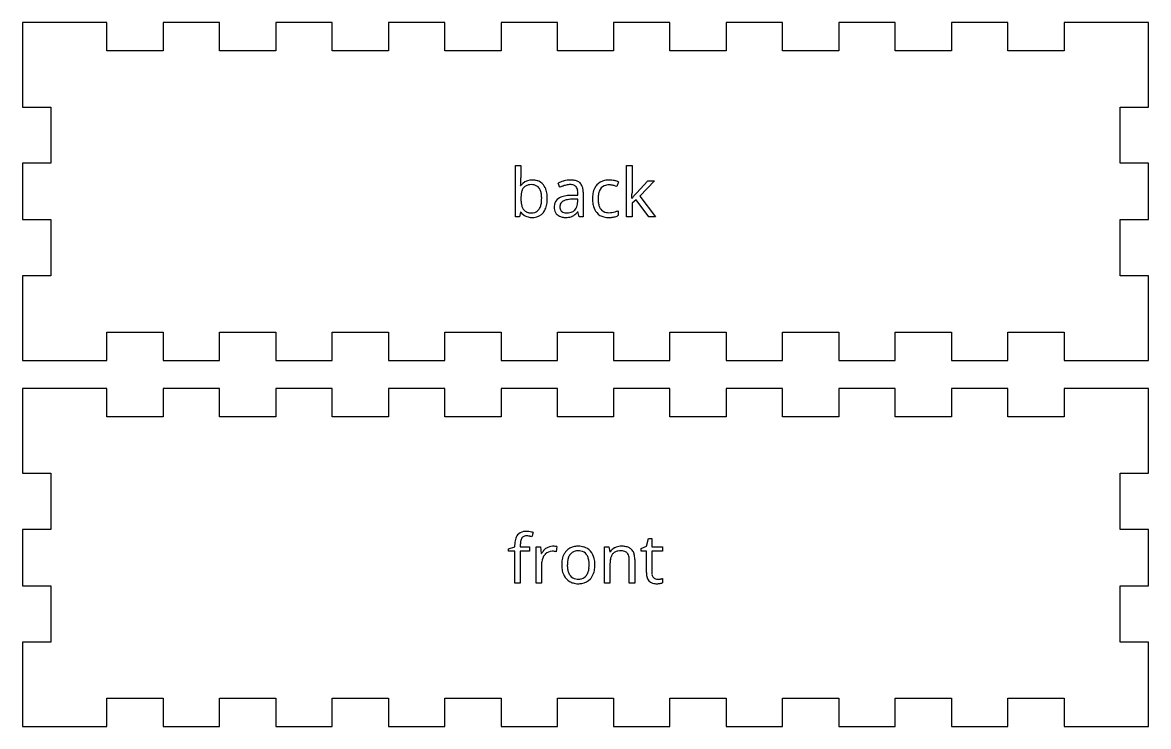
# Model space of a CAD drawing. Header units: millimetres. Extents: x 0 to 346, y 3 to 206.
# Drawn here: x 0 to 120, y 3 to 78 of the extents above; entities that cross this region are included whole.
import ezdxf

# ---------------------------------------------------------------- set-up
doc = ezdxf.new("R2010")
doc.units = ezdxf.units.MM

msp = doc.modelspace()

# ---------------------------------------------------------------- linework, layer by layer
at = {"layer": 'back_labelLayer'}
for p, q in [((52.54, 57.3), (52.54, 62.77)), ((52.54, 62.77), (53.12, 62.77)), ((53.12, 62.77), (53.12, 61.44)), ((64.38, 57.3), (64.38, 62.77)), ((64.38, 62.77), (64.96, 62.77)), ((64.96, 62.77), (64.96, 59.87)), ((53.09, 60.64), (53.12, 60.64)), ((57.27, 60.44), (57.09, 60.89)), ((63.52, 61.02), (63.34, 60.53)), ((65.42, 59.83), (66.66, 61.15)), ((67.35, 61.15), (65.79, 59.51)), ((66.66, 61.15), (67.35, 61.15)), ((58.53, 59.59), (59.18, 59.61)), ((59.17, 59.19), (58.58, 59.17)), ((59.17, 58.85), (59.17, 59.19)), ((59.18, 59.61), (59.18, 59.85)), ((59.75, 59.93), (59.75, 57.3)), ((64.93, 59.27), (64.96, 59.27)), ((65.4, 59.12), (64.96, 58.74)), ((66.76, 57.3), (65.4, 59.12)), ((65.79, 59.51), (67.46, 57.3)), ((53.08, 57.8), (52.95, 57.3)), ((53.12, 57.8), (53.08, 57.8)), ((59.2, 57.85), (59.17, 57.85)), ((59.32, 57.3), (59.2, 57.85)), ((63.47, 57.95), (63.47, 57.43)), ((64.96, 58.74), (64.96, 57.3)), ((52.95, 57.3), (52.54, 57.3)), ((59.75, 57.3), (59.32, 57.3)), ((64.96, 57.3), (64.38, 57.3)), ((67.46, 57.3), (66.76, 57.3))]:
    msp.add_line(p, q, dxfattribs=at)
for centre, radius, start, end in [((40.95, 61.43), 12.17, 358.1123, 0.0485), ((54.21, 59.88), 1.33, 95.1835, 145.1109), ((54.32, 59.22), 1.99, 89.8743, 96.8146), ((54.35, 59.43), 1.78, 74.2393, 90.5624), ((58.4, 58.51), 2.7, 90.0714, 104.6521), ((58.41, 58.75), 2.46, 81.568, 90.3249), ((62.51, 58.93), 2.29, 89.5892, 102.1788), ((62.53, 58.59), 2.63, 77.7702, 89.9475), ((44.34, 61.32), 8.78, 355.7239, 358.1259), ((45.83, 61.21), 7.28, 355.4718, 355.6532), ((54.96, 59.51), 1.83, 160.8926, 171.2334), ((54.18, 59.79), 0.999, 143.3382, 161.256), ((54, 59.91), 0.776, 120.1403, 142.4249), ((54.11, 59.7), 1.01, 100.4469, 119.6701), ((54.23, 59.09), 1.64, 89.5731, 100.7324), ((54.25, 59.38), 1.35, 78.6782, 90.375), ((54.37, 59.86), 0.851, 35.5408, 79.8011), ((54.46, 59.87), 1.34, 38.5631, 74.067), ((54.27, 59.8), 0.968, 32.7035, 35.524), ((54.01, 59.65), 1.27, 15.778, 32.0151), ((54.16, 59.63), 1.72, 16.4709, 38.4075), ((53.29, 59.36), 2.64, 5.1339, 16.7973), ((58.37, 58.52), 2.69, 106.3569, 118.335), ((58.98, 56.93), 3.91, 112.2122, 115.9641), ((58.6, 57.89), 2.87, 103.6227, 112.432), ((58.48, 58.16), 3.06, 104.5162, 106.549), ((58.38, 58.83), 1.9, 90.4485, 103.7666), ((58.37, 59.29), 1.44, 83.6507, 90.1754), ((58.43, 59.78), 0.954, 70.5717, 83.9928), ((58.55, 60.12), 0.592, 42.7295, 71.0381), ((58.55, 59.68), 1.53, 68.2273, 81.7495), ((58.5, 60.09), 0.651, 20.4094, 41.4479), ((58.14, 59.95), 1.04, 7.8273, 20.6041), ((58.75, 60.17), 0.993, 47.8683, 68.2934), ((57.5, 59.86), 1.68, 359.6933, 8.0036), ((58.78, 60.24), 0.924, 19.2331, 46.6741), ((58.25, 60.04), 1.5, 6.3379, 19.6815), ((57.45, 59.94), 2.3, 359.8026, 6.6584), ((62.84, 59.43), 2.08, 153.0875, 170.1051), ((62.41, 59.63), 1.61, 138.655, 152.6853), ((62.33, 59.69), 1.51, 101.4913, 138.3134), ((63.31, 59.36), 1.96, 160.1418, 175.1368), ((62.4, 59.72), 0.979, 114.4266, 161.6633), ((62.49, 59.41), 1.29, 88.7194, 112.5668), ((62.52, 59.41), 1.29, 87.6751, 89.9748), ((62.5, 59.03), 1.67, 81.691, 87.5078), ((62.39, 58.3), 2.41, 77.2998, 81.7345), ((62.25, 57.63), 3.1, 74.7801, 77.4497), ((62.38, 58.11), 2.6, 68.3294, 74.8831), ((62.48, 58.31), 2.91, 74.6796, 77.9578), ((62.75, 59.29), 1.9, 70.0945, 74.7386), ((63, 59.99), 1.15, 63.5033, 70.1862), ((63.14, 60.27), 0.847, 62.9237, 63.1908), ((56.26, 59.3), 3.14, 171.0668, 177.8457), ((57.62, 59.23), 4.5, 177.6176, 180.0426), ((56.98, 59.22), 3.86, 179.7763, 185.7076), ((55.46, 59.06), 2.33, 185.5925, 194.205), ((53.18, 59.4), 2.14, 6.1649, 16.0396), ((53.16, 59.08), 2.16, 343.4171, 353.6369), ((51.88, 59.25), 3.45, 359.7681, 6.3095), ((51.98, 59.22), 3.34, 353.4935, 0.2205), ((52.51, 59.21), 3.42, 350.6563, 0.338), ((52.18, 59.24), 3.75, 359.8779, 5.4093), ((57.67, 58.41), 1.01, 115.4905, 182.3568), ((58.17, 57.48), 2.07, 101.3568, 117.0799), ((57.9, 58.42), 0.623, 120.9734, 172.418), ((58.05, 58.19), 0.896, 113.5886, 121.6806), ((58.27, 57.67), 1.46, 102.7996, 113.2433), ((58.58, 55.58), 4.01, 92.4696, 101.7065), ((58.53, 56.56), 2.6, 96.3546, 102.9953), ((58.72, 54.89), 4.29, 91.8565, 96.4478), ((58.7, 53.89), 5.7, 91.7164, 92.9096), ((57.68, 58.83), 1.48, 346.9177, 0.2825), ((57.28, 58.85), 1.89, 359.8193, 359.9982), ((63.96, 59.22), 3.22, 169.8979, 180.3689), ((64.27, 59.2), 3.53, 179.9388, 183.9816), ((63.32, 59.11), 2.57, 183.5914, 196.354), ((64.57, 59.22), 3.22, 174.531, 180.1549), ((64.17, 59.19), 2.83, 179.7041, 188.0744), ((45.99, 60.6), 18.99, 356.0329, 356.6443), ((40.51, 60.97), 24.48, 356.0201, 356.0543), ((53.51, 60.16), 11.45, 356.6326, 357.4909), ((58.04, 59.96), 6.92, 357.5041, 358.3307), ((61.07, 59.88), 3.89, 358.2738, 359.8929), ((67.78, 57.28), 3.45, 142.3232, 144.7076), ((69.62, 55.86), 5.78, 140.433, 142.3367), ((72.01, 53.88), 8.88, 139.28, 140.4703), ((74.79, 51.5), 12.54, 138.3417, 139.2878), ((54.17, 58.55), 1.29, 215.585, 245.8361), ((54.48, 58.81), 1.32, 193.9431, 208.0218), ((54.09, 58.6), 0.88, 208.5537, 217.5604), ((54.06, 58.59), 0.847, 218.169, 253.8047), ((54.21, 59.08), 1.36, 253.1383, 266.8483), ((54.26, 59.59), 1.88, 266.3776, 270.0511), ((54.27, 58.88), 1.16, 269.3869, 285.8631), ((54.43, 58.62), 1.38, 274.064, 321.4081), ((54.36, 58.57), 0.839, 286.0163, 326.8497), ((53.94, 58.85), 1.34, 326.7105, 343.6662), ((54.22, 58.78), 1.64, 321.3161, 335.5436), ((53.7, 59.01), 2.21, 335.8306, 350.8255), ((58.13, 58.35), 1.47, 179.5457, 192.695), ((57.63, 58.23), 0.959, 192.0828, 227.4521), ((58.19, 58.36), 0.922, 171.2122, 180.2059), ((58.11, 58.35), 0.834, 179.5265, 192.7788), ((57.82, 58.28), 0.544, 192.3264, 222.058), ((57.8, 58.27), 0.52, 222.5808, 229.2545), ((57.87, 58.36), 0.635, 229.7837, 254.2725), ((57.97, 58.68), 0.964, 253.9397, 266.4534), ((58, 59.02), 1.31, 266.0782, 270.059), ((58.01, 59.32), 1.61, 269.5792, 282.0413), ((58.13, 58.8), 1.07, 281.7121, 306.4594), ((58.18, 58.71), 0.974, 306.9882, 313.8558), ((57.87, 58.74), 1.57, 304.8485, 314.8531), ((58.17, 58.71), 0.977, 314.1892, 347.427), ((57.28, 59.35), 2.42, 314.7445, 321.7072), ((62.47, 58.86), 1.69, 196.0167, 221.1349), ((62.3, 58.73), 1.48, 221.7976, 256.802), ((63.15, 59.05), 1.8, 187.9315, 200.3885), ((62.6, 58.84), 1.21, 200.4183, 216.6393), ((62.37, 58.68), 0.927, 216.9695, 261.3103), ((62.47, 59.15), 1.41, 260.136, 270.2692), ((62.47, 60.18), 2.44, 270.2658, 286.2891), ((62.32, 60.74), 3.02, 286.0461, 292.3654), ((54.27, 58.78), 1.54, 245.9801, 255.5456), ((54.32, 59), 1.77, 255.7755, 270.3186), ((54.33, 59.21), 1.98, 269.9226, 275.5482), ((57.66, 58.27), 1, 227.769, 237.805), ((57.75, 58.43), 1.18, 238.3273, 258.9184), ((57.87, 59.02), 1.79, 258.6719, 270.4048), ((57.89, 59.86), 2.63, 269.9538, 273.1492), ((57.93, 59.22), 1.98, 272.9335, 281.4139), ((58.06, 58.59), 1.35, 281.298, 293.7314), ((58.15, 58.34), 1.08, 294.3933, 304.7371), ((62.47, 59.41), 2.18, 256.4244, 270.489), ((62.49, 60.43), 3.2, 269.9655, 272.8642), ((62.54, 59.68), 2.45, 272.5981, 282.1878), ((62.71, 58.91), 1.66, 282.0344, 296.9455)]:
    msp.add_arc(centre, radius, start, end, dxfattribs=at)
at = {"layer": 'back_outsideCutPath'}
for p, q in [((0, 78), (0, 69)), ((3, 78), (0, 78)), ((9, 78), (3, 78)), ((9, 75), (9, 78)), ((21, 78), (15, 78)), ((15, 78), (15, 75)), ((21, 75), (21, 78)), ((33, 78), (27, 78)), ((27, 78), (27, 75)), ((33, 75), (33, 78)), ((45, 78), (39, 78)), ((39, 78), (39, 75)), ((45, 75), (45, 78)), ((57, 78), (51, 78)), ((51, 78), (51, 75)), ((57, 75), (57, 78)), ((69, 78), (63, 78)), ((63, 78), (63, 75)), ((69, 75), (69, 78)), ((81, 78), (75, 78)), ((75, 78), (75, 75)), ((81, 75), (81, 78)), ((93, 78), (87, 78)), ((87, 78), (87, 75)), ((93, 75), (93, 78)), ((105, 78), (99, 78)), ((99, 78), (99, 75)), ((105, 75), (105, 78)), ((120, 78), (111, 78)), ((111, 78), (111, 75)), ((120, 75), (120, 78)), ((15, 75), (9, 75)), ((27, 75), (21, 75)), ((39, 75), (33, 75)), ((51, 75), (45, 75)), ((63, 75), (57, 75)), ((75, 75), (69, 75)), ((87, 75), (81, 75)), ((99, 75), (93, 75)), ((111, 75), (105, 75)), ((120, 69), (120, 75)), ((0, 69), (3, 69)), ((3, 69), (3, 63)), ((117, 63), (117, 69)), ((117, 69), (120, 69)), ((3, 63), (0, 63)), ((0, 63), (0, 57)), ((120, 63), (117, 63)), ((120, 57), (120, 63)), ((0, 57), (3, 57)), ((3, 57), (3, 51)), ((117, 51), (117, 57)), ((117, 57), (120, 57)), ((3, 51), (0, 51)), ((0, 51), (0, 45)), ((120, 51), (117, 51)), ((120, 42), (120, 51)), ((0, 45), (0, 42)), ((9, 42), (9, 45)), ((9, 45), (15, 45)), ((15, 45), (15, 42)), ((21, 42), (21, 45)), ((21, 45), (27, 45)), ((27, 45), (27, 42)), ((33, 42), (33, 45)), ((33, 45), (39, 45)), ((39, 45), (39, 42)), ((45, 42), (45, 45)), ((45, 45), (51, 45)), ((51, 45), (51, 42)), ((57, 42), (57, 45)), ((57, 45), (63, 45)), ((63, 45), (63, 42)), ((69, 42), (69, 45)), ((69, 45), (75, 45)), ((75, 45), (75, 42)), ((81, 42), (81, 45)), ((81, 45), (87, 45)), ((87, 45), (87, 42)), ((93, 42), (93, 45)), ((93, 45), (99, 45)), ((99, 45), (99, 42)), ((105, 42), (105, 45)), ((105, 45), (111, 45)), ((111, 45), (111, 42)), ((0, 42), (9, 42)), ((15, 42), (21, 42)), ((27, 42), (33, 42)), ((39, 42), (45, 42)), ((51, 42), (57, 42)), ((63, 42), (69, 42)), ((75, 42), (81, 42)), ((87, 42), (93, 42)), ((99, 42), (105, 42)), ((111, 42), (117, 42)), ((117, 42), (120, 42))]:
    msp.add_line(p, q, dxfattribs=at)
at = {"layer": 'front_labelLayer'}
for p, q in [((54.43, 23.67), (54.28, 23.2)), ((66.49, 22.2), (66.73, 23.03)), ((66.73, 23.03), (67.07, 23.03)), ((67.07, 23.03), (67.07, 22.13)), ((51.78, 21.94), (52.47, 22.15)), ((51.78, 21.68), (51.78, 21.94)), ((52.47, 21.68), (51.78, 21.68)), ((52.47, 22.15), (52.47, 22.37)), ((52.47, 18.28), (52.47, 21.68)), ((53.05, 22.38), (53.05, 22.13)), ((53.05, 22.13), (54.04, 22.13)), ((54.04, 21.68), (53.05, 21.68)), ((53.05, 21.68), (53.05, 18.28)), ((54.04, 22.13), (54.04, 21.68)), ((54.74, 18.28), (54.74, 22.13)), ((54.74, 22.13), (55.22, 22.13)), ((55.22, 22.13), (55.29, 21.42)), ((56.96, 22.16), (56.88, 21.62)), ((62.03, 18.28), (62.03, 22.13)), ((62.03, 22.13), (62.5, 22.13)), ((62.5, 22.13), (62.6, 21.61)), ((62.6, 21.61), (62.62, 21.61)), ((65.94, 21.96), (66.49, 22.2)), ((65.94, 21.68), (65.94, 21.96)), ((66.49, 21.68), (65.94, 21.68)), ((66.49, 19.39), (66.49, 21.68)), ((67.07, 22.13), (68.19, 22.13)), ((68.19, 21.68), (67.07, 21.68)), ((67.07, 21.68), (67.07, 19.41)), ((68.19, 22.13), (68.19, 21.68)), ((55.29, 21.42), (55.32, 21.42)), ((64.66, 18.28), (64.66, 20.77)), ((65.25, 20.79), (65.25, 18.28)), ((55.32, 20.35), (55.32, 18.28)), ((62.61, 20.3), (62.61, 18.28)), ((53.05, 18.28), (52.47, 18.28)), ((55.32, 18.28), (54.74, 18.28)), ((62.61, 18.28), (62.03, 18.28)), ((65.25, 18.28), (64.66, 18.28)), ((68.22, 18.76), (68.22, 18.32))]:
    msp.add_line(p, q, dxfattribs=at)
for centre, radius, start, end in [((54.84, 22.4), 2.37, 167.5776, 180.6587), ((53.72, 22.66), 1.22, 141.7434, 168.2322), ((53.54, 22.75), 1.02, 98.2552, 139.6203), ((54.26, 22.54), 1.19, 161.8438, 171.7846), ((53.77, 22.7), 0.675, 145.0689, 162.1801), ((53.62, 22.79), 0.505, 102.7677, 144.338), ((53.7, 22.02), 1.77, 89.6697, 99.9314), ((53.69, 22.52), 0.787, 89.4859, 103.4197), ((53.7, 22.05), 1.26, 83.0762, 89.7927), ((53.7, 21.91), 1.88, 81.5641, 89.7018), ((53.62, 21.44), 1.88, 76.5184, 83.0217), ((53.57, 20.99), 2.81, 75.974, 81.6564), ((53.4, 20.5), 2.83, 71.9613, 76.5919), ((53.34, 20.05), 3.78, 73.2963, 76.0947), ((55.81, 22.38), 2.76, 178.1972, 180.0233), ((55.06, 22.42), 2, 171.6528, 178.4384), ((57.03, 20.45), 1.97, 139.4139, 150.6033), ((56.68, 20.76), 1.51, 124.2321, 139.4161), ((56.45, 20.66), 1.01, 89.6335, 137.0881), ((56.49, 21.04), 1.16, 89.6797, 124.4405), ((56.45, 20.3), 1.37, 87.3434, 89.9662), ((56.5, 19.52), 2.68, 84.9924, 90.1281), ((56.43, 19.88), 1.79, 81.5884, 87.1916), ((56.32, 19.11), 2.57, 77.4453, 81.636), ((56.57, 20.25), 1.96, 78.4892, 85.0266), ((59.14, 20.6), 1.61, 138.176, 150.2287), ((59.08, 20.65), 1.54, 99.1759, 137.9833), ((59.1, 20.76), 0.929, 103.4685, 142.3119), ((59.23, 19.94), 2.27, 89.7326, 100.076), ((59.21, 20.32), 1.39, 89.4806, 103.8805), ((59.23, 20.24), 1.47, 79.3454, 90.3175), ((59.26, 20.24), 1.96, 73.5222, 90.5692), ((59.35, 20.74), 0.96, 37.9578, 80.4006), ((59.38, 20.66), 1.53, 41.1446, 73.2134), ((59.16, 20.47), 1.82, 13.5014, 41.0703), ((63.62, 20.97), 1.18, 116.9443, 147.6526), ((63.75, 20.77), 1.42, 115.8075, 117.6067), ((63.64, 20.6), 1.1, 100.1176, 118.1603), ((63.81, 20.62), 1.58, 94.3227, 115.5454), ((63.77, 19.94), 1.77, 89.5933, 100.3718), ((63.85, 20.29), 1.91, 89.958, 94.7109), ((63.78, 20.16), 1.55, 84.0199, 90.151), ((63.86, 19.9), 2.3, 80.5585, 90.3538), ((63.84, 20.66), 1.05, 71.0829, 84.3691), ((63.97, 21.02), 0.658, 43.3791, 71.5386), ((64.01, 20.73), 1.46, 65.1094, 80.7638), ((64.17, 21.11), 1.05, 46.5585, 64.8782), ((64.19, 21.15), 1.01, 19.3849, 45.5997), ((57.09, 20.35), 1.77, 173.6908, 180.0883), ((56.66, 20.42), 1.33, 138.9576, 174.5422), ((56.7, 20.38), 1.38, 135.6209, 138.8377), ((60.49, 20.23), 3.03, 169.2443, 180.3881), ((59.46, 20.43), 1.98, 150.7111, 169.4695), ((61.15, 20.22), 3.08, 173.0086, 180.2464), ((60.04, 20.37), 1.96, 162.0653, 173.1675), ((59.32, 20.6), 1.21, 142.9026, 162.375), ((59.15, 20.6), 1.2, 20.0257, 37.435), ((58.55, 20.38), 1.83, 7.744, 20.0691), ((57.49, 20.23), 2.91, 359.7076, 7.8973), ((58.31, 20.25), 2.69, 1.1277, 13.88), ((65.37, 20.35), 2.76, 171.1766, 178.3217), ((66.35, 20.3), 3.74, 178.0811, 180.0237), ((64.29, 20.52), 1.66, 159.9535, 171.3801), ((63.62, 20.77), 0.954, 140.1519, 160.3147), ((63.51, 20.84), 0.823, 118.544, 139.1927), ((63.94, 21.01), 0.694, 22.7024, 42.342), ((63.63, 20.88), 1.03, 8.4932, 22.658), ((63.01, 20.78), 1.65, 359.6714, 8.6877), ((63.6, 20.93), 1.64, 6.9633, 19.8364), ((62.7, 20.8), 2.55, 359.7631, 7.2116), ((60.38, 20.2), 2.92, 179.7745, 189.0933), ((59.63, 20.07), 2.16, 188.9102, 205.3171), ((61.02, 20.2), 2.96, 179.7059, 187.9161), ((59.94, 20.04), 1.86, 187.7639, 200.0977), ((59.34, 19.82), 1.22, 200.0846, 216.9131), ((59.1, 19.84), 1.25, 323.0089, 342.6391), ((58.38, 20.07), 2.01, 342.3616, 353.7537), ((57.32, 20.2), 3.07, 353.5363, 0.2014), ((59, 19.99), 1.98, 330.2507, 349.4117), ((57.99, 20.19), 3.01, 349.1762, 0.3863), ((57.58, 20.21), 3.42, 359.9918, 1.542), ((68.32, 19.37), 1.83, 179.3551, 192.8477), ((68.25, 19.41), 1.18, 179.6416, 189.7506), ((67.83, 19.33), 0.754, 189.5479, 205.7874), ((59.41, 19.98), 1.92, 205.6559, 208.4461), ((59.12, 19.8), 1.58, 207.7947, 238.6758), ((59.14, 19.84), 1.62, 238.8115, 253.2429), ((59.12, 19.67), 0.957, 217.301, 261.7099), ((59.2, 20.08), 1.87, 253.5437, 270.4182), ((59.23, 20.15), 1.45, 260.5034, 270.2477), ((59.23, 20.48), 2.27, 269.7503, 279.8033), ((59.24, 20.05), 1.36, 269.4482, 284.7255), ((59.35, 19.66), 0.943, 284.5662, 322.6334), ((59.37, 19.78), 1.56, 278.8959, 317.9979), ((59.32, 19.83), 1.63, 318.144, 329.7566), ((67.4, 19.12), 0.882, 190.3818, 253.8773), ((67.66, 19.25), 0.566, 206.1295, 221.4084), ((67.58, 19.73), 1.52, 253.7848, 270.8853), ((67.64, 19.24), 0.542, 221.5949, 262.3505), ((67.69, 19.47), 0.78, 261.3267, 270.1913), ((67.61, 19.71), 1.5, 270.0037, 270.7601), ((67.6, 20.03), 1.82, 270.8934, 275.5483), ((67.69, 20.61), 1.92, 269.8803, 278.3028), ((67.53, 20.74), 2.53, 275.526, 279.2939), ((67.59, 20.39), 2.18, 279.1861, 280.1145), ((67.71, 20.45), 1.76, 278.4146, 279.0093), ((67.69, 19.86), 1.64, 280.0071, 283.3736), ((67.5, 21.83), 3.16, 278.959, 280.5103), ((67.7, 20.73), 2.04, 280.4849, 282.6268), ((67.83, 19.25), 1.02, 283.307, 288.1197), ((67.88, 19.94), 1.22, 282.5876, 285.5796), ((67.97, 18.83), 0.574, 287.989, 295.3048), ((67.97, 19.6), 0.876, 285.7238, 286.2563)]:
    msp.add_arc(centre, radius, start, end, dxfattribs=at)
at = {"layer": 'front_outsideCutPath'}
for p, q in [((0, 39), (0, 30)), ((3, 39), (0, 39)), ((9, 39), (3, 39)), ((9, 36), (9, 39)), ((21, 39), (15, 39)), ((15, 39), (15, 36)), ((21, 36), (21, 39)), ((33, 39), (27, 39)), ((27, 39), (27, 36)), ((33, 36), (33, 39)), ((45, 39), (39, 39)), ((39, 39), (39, 36)), ((45, 36), (45, 39)), ((57, 39), (51, 39)), ((51, 39), (51, 36)), ((57, 36), (57, 39)), ((69, 39), (63, 39)), ((63, 39), (63, 36)), ((69, 36), (69, 39)), ((81, 39), (75, 39)), ((75, 39), (75, 36)), ((81, 36), (81, 39)), ((93, 39), (87, 39)), ((87, 39), (87, 36)), ((93, 36), (93, 39)), ((105, 39), (99, 39)), ((99, 39), (99, 36)), ((105, 36), (105, 39)), ((120, 39), (111, 39)), ((111, 39), (111, 36)), ((120, 36), (120, 39)), ((15, 36), (9, 36)), ((27, 36), (21, 36)), ((39, 36), (33, 36)), ((51, 36), (45, 36)), ((63, 36), (57, 36)), ((75, 36), (69, 36)), ((87, 36), (81, 36)), ((99, 36), (93, 36)), ((111, 36), (105, 36)), ((120, 30), (120, 36)), ((0, 30), (3, 30)), ((3, 30), (3, 24)), ((117, 24), (117, 30)), ((117, 30), (120, 30)), ((3, 24), (0, 24)), ((0, 24), (0, 18)), ((120, 24), (117, 24)), ((120, 18), (120, 24)), ((0, 18), (3, 18)), ((3, 18), (3, 12)), ((117, 12), (117, 18)), ((117, 18), (120, 18)), ((3, 12), (0, 12)), ((0, 12), (0, 6)), ((120, 12), (117, 12)), ((120, 3), (120, 12)), ((0, 6), (0, 3)), ((9, 3), (9, 6)), ((9, 6), (15, 6)), ((15, 6), (15, 3)), ((21, 3), (21, 6)), ((21, 6), (27, 6)), ((27, 6), (27, 3)), ((33, 3), (33, 6)), ((33, 6), (39, 6)), ((39, 6), (39, 3)), ((45, 3), (45, 6)), ((45, 6), (51, 6)), ((51, 6), (51, 3)), ((57, 3), (57, 6)), ((57, 6), (63, 6)), ((63, 6), (63, 3)), ((69, 3), (69, 6)), ((69, 6), (75, 6)), ((75, 6), (75, 3)), ((81, 3), (81, 6)), ((81, 6), (87, 6)), ((87, 6), (87, 3)), ((93, 3), (93, 6)), ((93, 6), (99, 6)), ((99, 6), (99, 3)), ((105, 3), (105, 6)), ((105, 6), (111, 6)), ((111, 6), (111, 3)), ((0, 3), (9, 3)), ((15, 3), (21, 3)), ((27, 3), (33, 3)), ((39, 3), (45, 3)), ((51, 3), (57, 3)), ((63, 3), (69, 3)), ((75, 3), (81, 3)), ((87, 3), (93, 3)), ((99, 3), (105, 3)), ((111, 3), (117, 3)), ((117, 3), (120, 3))]:
    msp.add_line(p, q, dxfattribs=at)

doc.saveas('drawing.dxf')
